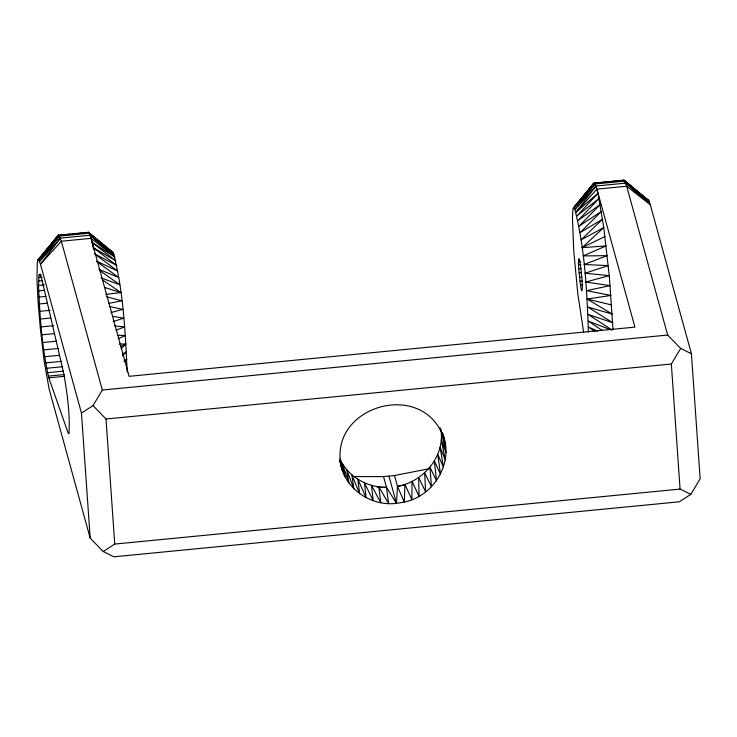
<?xml version="1.0" encoding="UTF-8"?>
<svg xmlns="http://www.w3.org/2000/svg" width="737" height="737" viewBox="0 0 737 737"><rect width="100%" height="100%" fill="white"/><g stroke="black" fill="none" stroke-linecap="round" stroke-linejoin="round"><path stroke-width="1.11" d="M588.393 332.074C586.947 290.59 584.975 248.222 574.464 207.981L573.819 207.594L573.285 208.35L572.87 210.248L572.437 217.295L573.708 250.331L577.753 293.437L583.667 332.562M38.536 285.486L39.015 275.205L39.991 273.98L41.963 279.701L63.999 374.654C67.242 394.092 70.218 414.047 68.946 433.752L68.053 432.785L48.808 377.841C41.88 347.615 39.816 316.403 38.536 285.486L44.257 284.924M578.462 261.884C579.273 247.356 582.866 286.757 582.368 287.485C581.557 302.013 577.965 262.612 578.462 261.884L580.756 261.663M340.19 462.302C344.216 488.391 370.739 506.577 396.488 503.38L397.464 486.346L394.479 475.522L383.544 476.59L353.742 476.59M57.477 236.743L58.711 235.195L88.468 232.293L113.277 252.846C123.586 291.428 125.179 332.111 127.215 371.909M588.872 189.943L594.289 183.089L624.046 180.196L648.855 200.74L649.601 202.27L691.426 353.723L700.15 478.792L690.836 494.361L679.284 501.805L113.959 556.803L103.189 551.525L90.19 538.13L49.195 389.32L44.211 361.572L40.314 328.223L38.131 302.437L36.97 280.355L37.292 262.354L38.241 259.691L58.039 235.407L70.623 234.182M90.19 538.13L81.466 413.061L93.019 405.608L102.332 390.048L61.337 241.239L58.711 235.195L37.707 260.456L58.039 235.407M690.836 494.361L680.067 489.082L671.352 364.014L680.666 348.444L667.658 335.049L626.671 186.24L624.046 180.196L593.617 183.31L573.819 207.594L594.289 183.089L596.915 189.133L634.926 327.117L129.104 376.331L91.093 238.346L89.251 233.205L88.468 232.293L87.786 232.514M647.676 201.118L648.21 200.353L624.046 180.196M91.093 238.346L92.134 242.501L114.861 257.02L91.093 238.346L61.337 241.239L40.48 264.251L38.895 260.078L59.494 236.098L89.251 233.205L114.023 254.376L90.126 235.232L60.379 238.125L40.48 264.251L81.466 413.061M625.704 183.126L650.439 204.914L626.671 186.24L596.915 189.133L597.956 193.297L576.058 212.155L595.957 186.028L625.704 183.126L649.601 202.27L624.829 181.109L595.072 184.001L574.464 207.981L594.289 183.089M59.494 236.098L39.641 261.607L60.379 238.125M595.072 184.001L575.219 209.511L595.957 186.028M44.948 252.634L46.339 250.875M47.73 249.106L49.121 247.337M51.212 244.693L52.603 242.924M577.043 204.95L578.444 203.182M58.711 235.195L38.895 260.078L38.241 259.691M593.617 183.31L573.285 208.35L593.055 184.646M576.058 212.155L596.915 189.133M124.489 361.738L126.828 359.26L123.991 361.066M122.535 355.87L126.442 351.853L122.637 354.036M121.061 348.758L125.935 343.903L119.366 344.133M612.125 330.075L588.025 314.395L612.742 322.723L587.638 306.988L612.272 314.109L587.122 299.038L610.964 295.445L586.495 290.664L610.153 285.615L585.768 282.022L609.25 275.62L584.948 273.252L608.265 265.587L584.045 264.509L607.214 255.647L583.087 255.932L606.1 245.909L582.073 247.687L603.76 227.567L597.956 193.297L576.97 215.867L599.052 198.456L577.937 220.584L600.194 204.536L578.95 226.231L601.374 211.482L579.991 232.708L602.562 219.193L581.042 239.893L603.76 227.567L609.25 275.62L613.046 329.559M103.189 551.525L114.742 544.072L680.067 489.082M120.914 346.473L125.935 343.903M582.073 247.687L604.948 236.513M118.252 338.725L125.308 335.528L117.579 335.271M116.05 330.231L124.571 326.887L114.557 325.911M113.056 321.645L123.752 318.117L112.54 316.366M111.038 312.516L122.849 309.374L109.97 306.656M442.329 432.812C454.711 461.638 434.351 495.983 404.318 502.063L397.464 486.346C423.324 481.814 445.166 456.369 440.919 429.588M108.938 303.358L121.891 300.797L106.764 296.827M394.479 475.522L429.339 468.695M397.464 486.346L404.208 485.02M383.544 476.59L386.52 487.406L396.488 503.38L404.318 502.063L404.917 484.356L411.9 499.668L412.029 481.381L419.058 496.259L418.653 477.502L425.636 491.911L424.641 472.776L431.486 486.715L429.947 467.221L436.479 480.782L434.351 461.021L440.505 474.259L437.76 454.314L443.462 467.286L440.1 447.258L445.295 460.008L441.316 439.989L445.968 452.61L441.389 432.674L445.452 445.231L442.311 433.153M105.695 294.441L120.886 292.552L102.526 279.931M72.917 233.961L86.644 232.625M39.015 275.205L41.309 274.984M38.72 277.554L42.147 277.223M38.554 281.009L41.991 280.677M38.656 290.885L44.377 290.323M38.914 297.085L45.777 296.412M39.31 303.948L47.315 303.165M39.816 311.318L50.116 310.314M578.554 264.979L580.848 264.758M40.443 319.038L50.742 318.034M578.775 268.738L581.069 268.508M579.107 272.893L581.401 272.672M41.171 326.924L53.755 325.699M579.531 277.176L581.815 276.955M580.01 281.285L582.294 281.064M41.972 334.819L54.566 333.594M580.516 284.952L582.81 284.722M42.847 342.53L56.583 341.194M43.759 349.882L58.638 348.435M44.699 356.726L59.577 355.28M45.639 362.899L61.659 361.342M46.569 368.27L62.59 366.704M47.454 372.701L63.474 371.144M48.283 376.119L64.303 374.562M48.808 377.841L64.828 376.285M102.332 390.048L667.658 335.049M93.019 405.608L106.017 419.003L671.352 364.014M377.353 487.406L386.52 487.406L388.574 503.592L378.892 486.89C362.447 484.605 346.832 474.333 339.987 458.948M386.52 487.406L378.892 486.89L380.762 502.698L371.466 485.333L373.226 500.718L364.4 482.772L366.132 497.696L357.841 479.271L359.647 493.698L351.835 474.821L353.898 488.815L346.63 469.552L349.025 483.159L342.337 463.601L345.137 476.848L340.061 460.376M587.122 299.038L611.673 304.98M104.562 287.43L120.886 292.552M101.07 277.913L119.845 284.758L99.513 270.359M611.028 329.9L588.283 321.111L602.184 330.462M98.841 269.272L118.804 277.573L96.483 261.359M597.744 331.134L588.402 327.044L594.888 331.53M96.556 261.156L117.763 271.096L94.373 253.74L116.75 265.449L93.231 247.66L93.608 249.686M680.666 348.444L691.426 353.723M93.231 247.66L115.773 260.732L92.134 242.501L93.009 246.628M100.214 242.482L113.277 252.846L89.251 233.205M626.92 183.264L623.364 180.408L626.837 183.366M628.689 184.683L631.351 186.82M633.129 188.248L635.782 190.386M637.56 191.813L640.223 193.942M642.001 195.369L648.855 200.74L624.829 181.109M91.342 235.361L93.111 236.789M95.773 238.926L97.551 240.345M88.468 232.293L112.632 252.459M629.444 185.586L631.176 187.069M633.783 189.289L635.515 190.763M90.126 235.232L114.861 257.02M439.925 428.031L443.766 438.054L442.191 432.637M340.006 460.736L342.318 470.031L340.135 461.399M389.035 476.323L396.488 503.38M340.098 460.643L340.632 462.854C331.972 407.552 416.119 381.471 440.947 431.237L440.238 428.059M106.017 419.003L114.742 544.072"/></g></svg>
